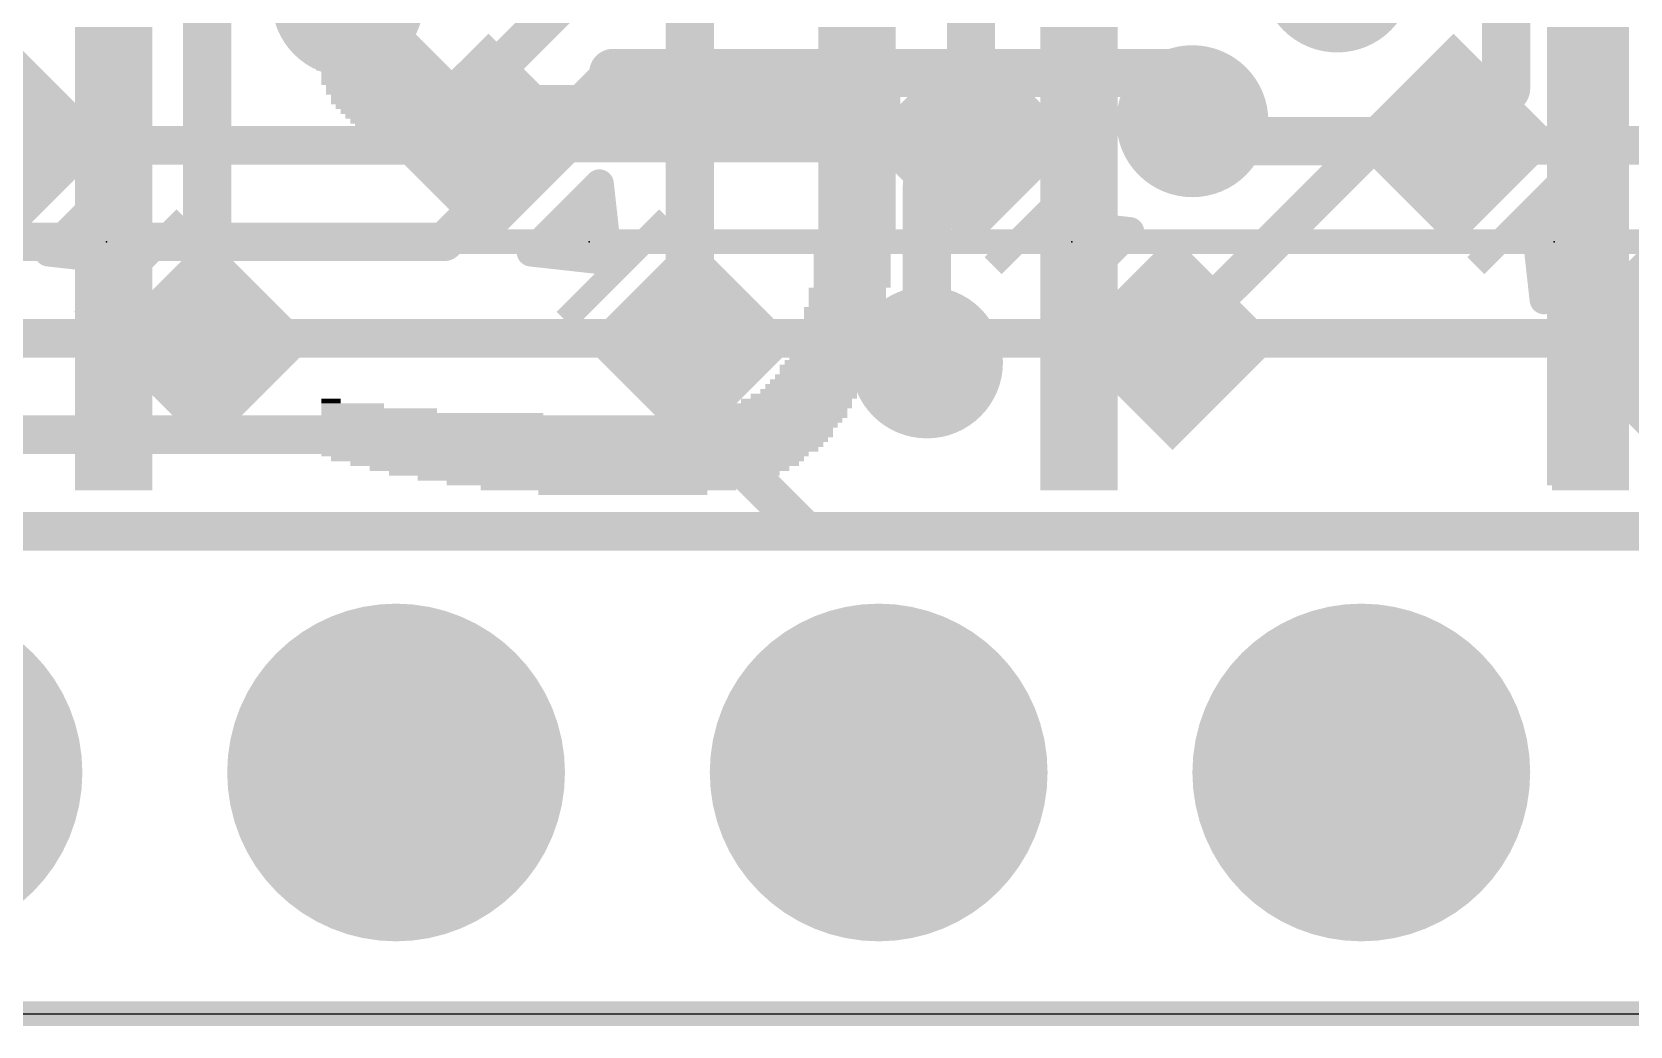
# Model space of a CAD drawing. Extents: x -6.7 to 59.9, y -5.3 to 30.3.
# Drawn here: x 24.75 to 33.16, y -0.07 to 5.17 of the extents above; entities that cross this region are included whole.
import ezdxf

# ---------------------------------------------------------------- set-up
doc = ezdxf.new("R2010")
doc.units = 0
for name, color, linetype in [('1', 12, 'CONTINUOUS'), ('16', 132, 'CONTINUOUS'), ('17', 110, 'CONTINUOUS'), ('18', 110, 'CONTINUOUS'), ('20', 53, 'CONTINUOUS'), ('21', 40, 'CONTINUOUS'), ('22', 6, 'CONTINUOUS'), ('23', 40, 'CONTINUOUS'), ('47', 253, 'CONTINUOUS')]:
    doc.layers.add(name, color=color, linetype=linetype)

# ---------------------------------------------------------------- blocks, each defined once
blk = doc.blocks.new('RECT')
blk.add_solid([(-0.5, -0.5), (0.5, -0.5), (-0.5, 0.5), (0.5, 0.5)])
blk = doc.blocks.new('ROUNDP')
at = {"const_width": 0.5}
blk.add_lwpolyline([(0, -0.25, 1), (0, 0.25, 1), (0, -0.25)], format="xyb", dxfattribs=at)
blk = doc.blocks.new('ROUNDV')
at = {"const_width": 0.5}
blk.add_lwpolyline([(0, -0.25, 1), (0, 0.25, 1), (0, -0.25)], format="xyb", dxfattribs=at)

msp = doc.modelspace()

# ---------------------------------------------------------------- linework, layer by layer
at = {"layer": '1'}
for points, const_width in [([(29.6957, 7.1343), (29.6957, 4.5943)], 0.254), ([(25.6763, 3.5337), (25.6763, 6.0737)], 0.254), ([(28.2163, 6.0737), (28.2163, 3.5337)], 0.254), ([(32.512, 5.7785), (32.512, 4.8707)], 0.254), ([(27.1557, 4.5943), (26.416, 5.334)], 0.254), ([(32.512, 4.8707), (32.2357, 4.5943)], 0.254), ([(30.861, 4.699), (30.9657, 4.5943)], 0.254), ([(29.6957, 4.5943), (29.464, 4.3627)], 0.254), ([(30.9657, 4.5943), (32.2357, 4.5943)], 0.254), ([(29.6957, 4.5943), (29.591, 4.4897)], 0.2032), ([(31.817, 4.5943), (30.7563, 3.5337)], 0.2032), ([(32.2357, 4.5943), (31.817, 4.5943)], 0.2032), ([(29.464, 4.3627), (29.464, 3.429)], 0.254), ([(30.988, 3.7653), (30.7563, 3.5337)], 0.2032), ([(9.525, 2.54), (45.212, 2.54)], 0.2032)]:
    msp.add_lwpolyline(points, dxfattribs=dict(at, const_width=const_width))
for points, const_width in [([(32.5569, 4.8258, 1), (32.4671, 4.9156)], 0.127), ([(32.4485, 4.8707, 1), (32.5755, 4.8707)], 0.127), ([(30.9059, 4.7439, 1), (30.8161, 4.6541)], 0.127), ([(29.7406, 4.5494, 1), (29.6508, 4.6392)], 0.127), ([(30.9657, 4.6578, 1), (30.9657, 4.5308)], 0.127), ([(32.2357, 4.5308, 1), (32.2357, 4.6578)], 0.127), ([(27.1108, 4.5494, 1), (27.2006, 4.6392)], 0.127), ([(29.6322, 4.5943, 1), (29.7592, 4.5943)], 0.127), ([(29.7316, 4.5584, 1), (29.6597, 4.6302)], 0.1016), ([(30.9208, 4.5494, 1), (31.0106, 4.6392)], 0.127), ([(31.817, 4.6451, 1), (31.817, 4.5435)], 0.1016), ([(31.8529, 4.5584, 1), (31.7811, 4.6302)], 0.1016), ([(32.1908, 4.6392, 1), (32.2806, 4.5494)], 0.127), ([(32.2357, 4.5435, 1), (32.2357, 4.6451)], 0.1016), ([(29.5551, 4.5256, 1), (29.6269, 4.4537)], 0.1016), ([(29.5275, 4.3627, 1), (29.4005, 4.3627)], 0.127), ([(29.4191, 4.4076, 1), (29.5089, 4.3178)], 0.127), ([(31.0239, 3.7294, 1), (30.9521, 3.8013)], 0.1016), ([(30.7204, 3.5696, 1), (30.7922, 3.4977)], 0.1016), ([(30.7204, 3.5696, 1), (30.7922, 3.4977)], 0.1016), ([(25.6128, 3.5337, 1), (25.7398, 3.5337)], 0.127), ([(28.1528, 3.5337, 1), (28.2798, 3.5337)], 0.127), ([(29.4005, 3.429, 1), (29.5275, 3.429)], 0.127)]:
    msp.add_lwpolyline(points, format="xyb", dxfattribs=dict(at, const_width=const_width))
at = {"layer": '16'}
for points, const_width in [([(26.797, 4.572), (28.829, 6.604)], 0.2032), ([(26.924, 4.064), (27.813, 4.953)], 0.2032), ([(27.813, 4.953), (30.734, 4.953)], 0.254), ([(30.734, 4.953), (30.861, 4.826)], 0.254), ([(30.861, 4.826), (30.861, 4.699)], 0.254), ([(30.988, 4.572), (30.861, 4.699)], 0.254), ([(26.797, 4.572), (8.636, 4.572)], 0.2032), ([(31.115, 4.572), (30.988, 4.572)], 0.254), ([(31.115, 4.572), (34.798, 4.572)], 0.2032), ([(8.509, 4.064), (26.924, 4.064)], 0.2032), ([(29.337, 3.556), (8.382, 3.556)], 0.2032), ([(29.464, 3.429), (29.337, 3.556)], 0.2032), ([(29.337, 3.556), (33.02, 3.556)], 0.2032), ([(33.02, 3.556), (33.274, 3.302)], 0.2032), ([(8.255, 3.048), (28.321, 3.048)], 0.2032), ([(28.321, 3.048), (28.829, 2.54)], 0.2032), ([(28.829, 2.54), (45.212, 2.54)], 0.2032)]:
    msp.add_lwpolyline(points, dxfattribs=dict(at, const_width=const_width))
for points, const_width in [([(27.813, 5.0165, 1), (27.813, 4.8895)], 0.127), ([(27.8489, 4.9171, 1), (27.7771, 4.9889)], 0.1016), ([(30.7789, 4.9979, 1), (30.6891, 4.9081)], 0.127), ([(30.734, 4.8895, 1), (30.734, 5.0165)], 0.127), ([(30.9245, 4.826, 1), (30.7975, 4.826)], 0.127), ([(30.8161, 4.7811, 1), (30.9059, 4.8709)], 0.127), ([(30.9059, 4.7439, 1), (30.8161, 4.6541)], 0.127), ([(30.7975, 4.699, 1), (30.9245, 4.699)], 0.127), ([(26.7611, 4.6079, 1), (26.8329, 4.5361)], 0.1016), ([(26.797, 4.5212, 1), (26.797, 4.6228)], 0.1016), ([(30.988, 4.6355, 1), (30.988, 4.5085)], 0.127), ([(30.9431, 4.5271, 1), (31.0329, 4.6169)], 0.127), ([(31.115, 4.6228, 1), (31.115, 4.5212)], 0.1016), ([(31.115, 4.5085, 1), (31.115, 4.6355)], 0.127), ([(26.8881, 4.0999, 1), (26.9599, 4.0281)], 0.1016), ([(26.924, 4.0132, 1), (26.924, 4.1148)], 0.1016), ([(29.3729, 3.5919, 1), (29.3011, 3.5201)], 0.1016), ([(29.337, 3.6068, 1), (29.337, 3.5052)], 0.1016), ([(29.337, 3.5052, 1), (29.337, 3.6068)], 0.1016), ([(33.0559, 3.5919, 1), (32.9841, 3.5201)], 0.1016), ([(33.02, 3.5052, 1), (33.02, 3.6068)], 0.1016), ([(29.4281, 3.3931, 1), (29.4999, 3.4649)], 0.1016), ([(28.3569, 3.0839, 1), (28.2851, 3.0121)], 0.1016), ([(28.321, 2.9972, 1), (28.321, 3.0988)], 0.1016), ([(28.829, 2.5908, 1), (28.829, 2.4892)], 0.1016), ([(28.7931, 2.5041, 1), (28.8649, 2.5759)], 0.1016)]:
    msp.add_lwpolyline(points, format="xyb", dxfattribs=dict(at, const_width=const_width))
at = {"layer": '20'}
msp.add_line((2.54, 0), (48.26, 0), dxfattribs=at)
at = {"layer": '21', "const_width": 0.1524}
for points in [[(25.1999, 4.3693), (24.8407, 4.0101)], [(25.2448, 3.9652), (25.1999, 4.3693)], [(27.7399, 4.3693), (27.3807, 4.0101)], [(27.7848, 3.9652), (27.7399, 4.3693)], [(25.0978, 4.2672), (25.2112, 4.2672)], [(27.6378, 4.2672), (27.7512, 4.2672)], [(30.1272, 4.1628), (30.1721, 3.7587)], [(30.5313, 4.1179), (30.1272, 4.1628)], [(32.6672, 4.1628), (32.7121, 3.7587)], [(33.0713, 4.1179), (32.6672, 4.1628)], [(24.9454, 4.1148), (25.2282, 4.1148)], [(27.4854, 4.1148), (27.7682, 4.1148)], [(30.1325, 4.1148), (30.5282, 4.1148)], [(30.1721, 3.7587), (30.5313, 4.1179)], [(32.6725, 4.1148), (33.0682, 4.1148)], [(32.7121, 3.7587), (33.0713, 4.1179)], [(24.8407, 4.0101), (25.2448, 3.9652)], [(27.3807, 4.0101), (27.7848, 3.9652)], [(30.1495, 3.9624), (30.3758, 3.9624)], [(32.6895, 3.9624), (32.9158, 3.9624)], [(30.1664, 3.81), (30.2234, 3.81)], [(32.7064, 3.81), (32.7634, 3.81)]]:
    msp.add_lwpolyline(points, dxfattribs=at)
at = {"layer": '21', "const_width": 0.0762}
for points in [[(25.2377, 4.3735, 1), (25.162, 4.3651)], [(25.2268, 4.3424, 1), (25.1729, 4.3963)], [(27.7777, 4.3735, 1), (27.702, 4.3651)], [(27.7668, 4.3424, 1), (27.7129, 4.3963)], [(25.0978, 4.3053, 1), (25.0978, 4.2291)], [(25.2112, 4.2291, 1), (25.2112, 4.3053)], [(27.6378, 4.3053, 1), (27.6378, 4.2291)], [(27.7512, 4.2291, 1), (27.7512, 4.3053)], [(30.1651, 4.167, 1), (30.0893, 4.1586)], [(30.1314, 4.2006, 1), (30.123, 4.1249)], [(32.7051, 4.167, 1), (32.6293, 4.1586)], [(32.6714, 4.2006, 1), (32.663, 4.1249)], [(24.9454, 4.1529, 1), (24.9454, 4.0767)], [(25.2282, 4.0767, 1), (25.2282, 4.1529)], [(27.4854, 4.1529, 1), (27.4854, 4.0767)], [(27.7682, 4.0767, 1), (27.7682, 4.1529)], [(30.1325, 4.1529, 1), (30.1325, 4.0767)], [(30.5583, 4.0909, 1), (30.5044, 4.1448)], [(30.5271, 4.08, 1), (30.5355, 4.1557)], [(30.5282, 4.0767, 1), (30.5282, 4.1529)], [(32.6725, 4.1529, 1), (32.6725, 4.0767)], [(33.0983, 4.0909, 1), (33.0444, 4.1448)], [(33.0671, 4.08, 1), (33.0755, 4.1557)], [(33.0682, 4.0767, 1), (33.0682, 4.1529)], [(24.8137, 4.0371, 1), (24.8676, 3.9832)], [(24.8449, 4.048, 1), (24.8365, 3.9722)], [(25.2406, 3.9273, 1), (25.249, 4.0031)], [(27.3537, 4.0371, 1), (27.4076, 3.9832)], [(27.3849, 4.048, 1), (27.3765, 3.9722)], [(27.7806, 3.9273, 1), (27.789, 4.0031)], [(30.1495, 4.0005, 1), (30.1495, 3.9243)], [(30.3758, 3.9243, 1), (30.3758, 4.0005)], [(32.6895, 4.0005, 1), (32.6895, 3.9243)], [(32.9158, 3.9243, 1), (32.9158, 4.0005)], [(25.2069, 3.961, 1), (25.2826, 3.9694)], [(27.7469, 3.961, 1), (27.8226, 3.9694)], [(30.1664, 3.8481, 1), (30.1664, 3.7719)], [(30.2234, 3.7719, 1), (30.2234, 3.8481)], [(32.7064, 3.8481, 1), (32.7064, 3.7719)], [(32.7634, 3.7719, 1), (32.7634, 3.8481)], [(30.1452, 3.7856, 1), (30.1991, 3.7317)], [(30.1342, 3.7545, 1), (30.21, 3.7629)], [(32.6852, 3.7856, 1), (32.7391, 3.7317)], [(32.6742, 3.7545, 1), (32.75, 3.7629)]]:
    msp.add_lwpolyline(points, format="xyb", dxfattribs=at)
at = {"layer": '23'}
for p in [(25.146, 4.064), (27.686, 4.064), (30.226, 4.064), (32.766, 4.064)]:
    msp.add_point(p, dxfattribs=at)
at = {"layer": '47', "const_width": 0.13}
for points in [[(9.906, 4.064), (59.862, 4.064)], [(8.763, 0), (59.862, 0)]]:
    msp.add_lwpolyline(points, dxfattribs=at)

# ---------------------------------------------------------------- block references
at = {"layer": '1', "xscale": 0.8, "yscale": 0.8}
for p, rotation in [((24.6157, 4.5943), 225), ((27.1557, 4.5943), 225), ((29.6957, 4.5943), 45), ((32.2357, 4.5943), 45), ((25.6763, 3.5337), 225), ((28.2163, 3.5337), 225), ((30.7563, 3.5337), 45), ((33.2963, 3.5337), 45)]:
    msp.add_blockref('RECT', p, dxfattribs=dict(at, rotation=rotation))
at = {"layer": '17', "xscale": 1.778, "yscale": 1.778}
for p in [(24.13, 1.27), (24.13, 1.27), (26.67, 1.27), (26.67, 1.27), (29.21, 1.27), (29.21, 1.27), (31.75, 1.27), (31.75, 1.27)]:
    msp.add_blockref('ROUNDP', p, dxfattribs=at)
at = {"layer": '18', "xscale": 0.8001, "yscale": 0.8001}
for p in [(31.623, 5.461), (31.623, 5.461), (26.416, 5.334), (26.416, 5.334), (30.861, 4.699), (30.861, 4.699), (29.464, 3.429), (29.464, 3.429)]:
    msp.add_blockref('ROUNDV', p, dxfattribs=at)
at = {"layer": '21', "xscale": 0.762, "yscale": 0.127}
for p, rotation in [((30.0823, 4.2077), 45), ((32.6223, 4.2077), 45), ((25.2897, 3.9203), 225), ((27.8297, 3.9203), 225)]:
    msp.add_blockref('RECT', p, dxfattribs=dict(at, rotation=rotation))
at = {"layer": '22', "yscale": 0.0254, "rotation": 180}
for p, xscale in [((25.1841, 5.1816), 0.4064), ((25.1841, 5.1562), 0.4064), ((25.1841, 5.1308), 0.4064), ((26.4287, 5.1816), 0.4064), ((26.4287, 5.1562), 0.4064), ((26.4414, 5.1308), 0.4318), ((29.0957, 5.1816), 0.4064), ((29.0957, 5.1562), 0.4064), ((29.0957, 5.1308), 0.4064), ((30.2641, 5.1816), 0.4064), ((30.2641, 5.1562), 0.4064), ((30.2641, 5.1308), 0.4064), ((32.9438, 5.1816), 0.4318), ((32.9438, 5.1562), 0.4318), ((32.9438, 5.1308), 0.4318), ((25.1841, 5.1054), 0.4064), ((25.1841, 5.08), 0.4064), ((25.1841, 5.0546), 0.4064), ((26.4414, 5.1054), 0.4318), ((26.4541, 5.08), 0.4572), ((26.4541, 5.0546), 0.4572), ((29.0957, 5.1054), 0.4064), ((29.0957, 5.08), 0.4064), ((29.0957, 5.0546), 0.4064), ((30.2641, 5.1054), 0.4064), ((30.2641, 5.08), 0.4064), ((30.2641, 5.0546), 0.4064), ((32.9438, 5.1054), 0.4318), ((32.9438, 5.08), 0.4318), ((32.9438, 5.0546), 0.4318), ((25.1841, 5.0292), 0.4064), ((25.1841, 5.0038), 0.4064), ((25.1841, 4.9784), 0.4064), ((25.1841, 4.953), 0.4064), ((26.4795, 5.0292), 0.4572), ((26.4922, 5.0038), 0.4826), ((26.5049, 4.9784), 0.508), ((26.543, 4.953), 0.5334), ((29.0957, 5.0292), 0.4064), ((29.0957, 5.0038), 0.4064), ((29.0957, 4.9784), 0.4064), ((29.1084, 4.953), 0.4318), ((30.2641, 5.0292), 0.4064), ((30.2641, 5.0038), 0.4064), ((30.2641, 4.9784), 0.4064), ((30.2641, 4.953), 0.4064), ((32.9438, 5.0292), 0.4318), ((32.9438, 5.0038), 0.4318), ((32.9438, 4.9784), 0.4318), ((32.9438, 4.953), 0.4318), ((25.1841, 4.9276), 0.4064), ((25.1841, 4.9022), 0.4064), ((25.1841, 4.8768), 0.4064), ((26.5684, 4.9276), 0.5842), ((26.6192, 4.9022), 0.6858), ((27.813, 4.8768), 3.0226), ((29.1084, 4.9276), 0.4318), ((29.1084, 4.9022), 0.4318), ((30.2641, 4.9276), 0.4064), ((30.2641, 4.9022), 0.4064), ((30.2641, 4.8768), 0.4064), ((32.9438, 4.9276), 0.4318), ((32.9438, 4.9022), 0.4318), ((32.9438, 4.8768), 0.4318), ((25.1841, 4.8514), 0.4064), ((25.1841, 4.826), 0.4064), ((25.1841, 4.8006), 0.4064), ((27.813, 4.8514), 3.0226), ((27.8257, 4.826), 2.9972), ((27.8257, 4.8006), 2.9972), ((30.2641, 4.8514), 0.4064), ((30.2641, 4.826), 0.4064), ((30.2641, 4.8006), 0.4064), ((32.9438, 4.8514), 0.4318), ((32.9438, 4.826), 0.4318), ((32.9438, 4.8006), 0.4318), ((25.1841, 4.7752), 0.4064), ((25.1841, 4.7498), 0.4064), ((25.1841, 4.7244), 0.4064), ((25.1841, 4.699), 0.4064), ((27.8384, 4.7752), 2.9718), ((27.8511, 4.7498), 2.9464), ((27.8638, 4.7244), 2.921), ((27.8765, 4.699), 2.8956), ((30.2641, 4.7752), 0.4064), ((30.2641, 4.7498), 0.4064), ((30.2641, 4.7244), 0.4064), ((30.2641, 4.699), 0.4064), ((32.9438, 4.7752), 0.4318), ((32.9438, 4.7498), 0.4318), ((32.9438, 4.7244), 0.4318), ((32.9438, 4.699), 0.4318), ((25.1841, 4.6736), 0.4064), ((25.1841, 4.6482), 0.4064), ((25.1841, 4.6228), 0.4064), ((27.8892, 4.6736), 2.8702), ((27.9019, 4.6482), 2.8448), ((27.9273, 4.6228), 2.794), ((30.2641, 4.6736), 0.4064), ((30.2641, 4.6482), 0.4064), ((30.2641, 4.6228), 0.4064), ((32.9438, 4.6736), 0.4318), ((32.9438, 4.6482), 0.4318), ((32.9438, 4.6228), 0.4318), ((25.1841, 4.5974), 0.4064), ((25.1841, 4.572), 0.4064), ((25.1841, 4.5466), 0.4064), ((27.9527, 4.5974), 2.7432), ((27.9781, 4.572), 2.6924), ((28.0035, 4.5466), 2.6416), ((30.2641, 4.5974), 0.4064), ((30.2641, 4.572), 0.4064), ((30.2641, 4.5466), 0.4064), ((32.9438, 4.5974), 0.4318), ((32.9438, 4.572), 0.4318), ((32.9438, 4.5466), 0.4318), ((25.1841, 4.5212), 0.4064), ((25.1841, 4.4958), 0.4064), ((25.1841, 4.4704), 0.4064), ((28.0543, 4.5212), 2.54), ((28.1051, 4.4958), 2.4384), ((29.1084, 4.4704), 0.4318), ((30.2641, 4.5212), 0.4064), ((30.2641, 4.4958), 0.4064), ((30.2641, 4.4704), 0.4064), ((32.9438, 4.5212), 0.4318), ((32.9438, 4.4958), 0.4318), ((32.9438, 4.4704), 0.4318), ((25.1841, 4.445), 0.4064), ((25.1841, 4.4196), 0.4064), ((25.1841, 4.3942), 0.4064), ((25.1841, 4.3688), 0.4064), ((29.0957, 4.445), 0.4064), ((29.0957, 4.4196), 0.4064), ((29.0957, 4.3942), 0.4064), ((29.0957, 4.3688), 0.4064), ((30.2641, 4.445), 0.4064), ((30.2641, 4.4196), 0.4064), ((30.2641, 4.3942), 0.4064), ((30.2641, 4.3688), 0.4064), ((32.9438, 4.445), 0.4318), ((32.9438, 4.4196), 0.4318), ((32.9438, 4.3942), 0.4318), ((32.9438, 4.3688), 0.4318), ((25.1841, 4.3434), 0.4064), ((25.1841, 4.318), 0.4064), ((25.1841, 4.2926), 0.4064), ((29.0957, 4.3434), 0.4064), ((29.0957, 4.318), 0.4064), ((29.0957, 4.2926), 0.4064), ((30.2641, 4.3434), 0.4064), ((30.2641, 4.318), 0.4064), ((30.2641, 4.2926), 0.4064), ((32.9438, 4.3434), 0.4318), ((32.9438, 4.318), 0.4318), ((32.9438, 4.2926), 0.4318), ((25.1841, 4.2672), 0.4064), ((25.1841, 4.2418), 0.4064), ((25.1841, 4.2164), 0.4064), ((29.0957, 4.2672), 0.4064), ((29.0957, 4.2418), 0.4064), ((29.0957, 4.2164), 0.4064), ((30.2641, 4.2672), 0.4064), ((30.2641, 4.2418), 0.4064), ((30.2641, 4.2164), 0.4064), ((32.9438, 4.2672), 0.4318), ((32.9438, 4.2418), 0.4318), ((32.9438, 4.2164), 0.4318), ((25.1841, 4.191), 0.4064), ((25.1841, 4.1656), 0.4064), ((25.1841, 4.1402), 0.4064), ((25.1841, 4.1148), 0.4064), ((29.0957, 4.191), 0.4064), ((29.0957, 4.1656), 0.4064), ((29.0957, 4.1402), 0.4064), ((29.0957, 4.1148), 0.4064), ((30.2641, 4.191), 0.4064), ((30.2641, 4.1656), 0.4064), ((30.2641, 4.1402), 0.4064), ((30.2641, 4.1148), 0.4064), ((32.9438, 4.191), 0.4318), ((32.9438, 4.1656), 0.4318), ((32.9438, 4.1402), 0.4318), ((32.9438, 4.1148), 0.4318), ((25.1841, 4.0894), 0.4064), ((25.1841, 4.064), 0.4064), ((25.1841, 4.0386), 0.4064), ((29.0957, 4.0894), 0.4064), ((29.0957, 4.064), 0.4064), ((29.0957, 4.0386), 0.4064), ((30.2641, 4.0894), 0.4064), ((30.2641, 4.064), 0.4064), ((30.2641, 4.0386), 0.4064), ((32.9438, 4.0894), 0.4318), ((32.9438, 4.064), 0.4318), ((32.9438, 4.0386), 0.4318), ((25.1841, 4.0132), 0.4064), ((25.1841, 3.9878), 0.4064), ((25.1841, 3.9624), 0.4064), ((29.0703, 4.0132), 0.4064), ((29.0703, 3.9878), 0.4064), ((29.0703, 3.9624), 0.4064), ((30.2641, 4.0132), 0.4064), ((30.2641, 3.9878), 0.4064), ((30.2641, 3.9624), 0.4064), ((32.9438, 4.0132), 0.4318), ((32.9438, 3.9878), 0.4318), ((32.9438, 3.9624), 0.4318), ((25.1841, 3.937), 0.4064), ((25.1841, 3.9116), 0.4064), ((25.1841, 3.8862), 0.4064), ((25.1841, 3.8608), 0.4064), ((29.0703, 3.937), 0.4064), ((29.0703, 3.9116), 0.4064), ((29.0703, 3.8862), 0.4064), ((29.0703, 3.8608), 0.4064), ((30.2641, 3.937), 0.4064), ((30.2641, 3.9116), 0.4064), ((30.2641, 3.8862), 0.4064), ((30.2641, 3.8608), 0.4064), ((32.9438, 3.937), 0.4318), ((32.9438, 3.9116), 0.4318), ((32.9438, 3.8862), 0.4318), ((32.9438, 3.8608), 0.4318), ((25.1841, 3.8354), 0.4064), ((25.1841, 3.81), 0.4064), ((25.1841, 3.7846), 0.4064), ((29.0449, 3.81), 0.4064), ((29.0449, 3.7846), 0.4064), ((29.0703, 3.8354), 0.4064), ((30.2641, 3.8354), 0.4064), ((30.2641, 3.81), 0.4064), ((30.2641, 3.7846), 0.4064), ((32.9438, 3.8354), 0.4318), ((32.9438, 3.81), 0.4318), ((32.9438, 3.7846), 0.4318), ((25.1841, 3.7592), 0.4064), ((25.1841, 3.7338), 0.4064), ((25.1841, 3.7084), 0.4064), ((29.0322, 3.7084), 0.4318), ((29.0449, 3.7592), 0.4064), ((29.0449, 3.7338), 0.4064), ((30.2641, 3.7592), 0.4064), ((30.2641, 3.7338), 0.4064), ((30.2641, 3.7084), 0.4064), ((32.9438, 3.7592), 0.4318), ((32.9438, 3.7338), 0.4318), ((32.9438, 3.7084), 0.4318), ((25.1841, 3.683), 0.4064), ((25.1841, 3.6576), 0.4064), ((25.1841, 3.6322), 0.4064), ((25.1841, 3.6068), 0.4064), ((29.0068, 3.6068), 0.4318), ((29.0195, 3.683), 0.4064), ((29.0195, 3.6576), 0.4064), ((29.0195, 3.6322), 0.4064), ((30.2641, 3.683), 0.4064), ((30.2641, 3.6576), 0.4064), ((30.2641, 3.6322), 0.4064), ((30.2641, 3.6068), 0.4064), ((32.9438, 3.683), 0.4318), ((32.9438, 3.6576), 0.4318), ((32.9438, 3.6322), 0.4318), ((32.9438, 3.6068), 0.4318), ((25.1841, 3.5814), 0.4064), ((25.1841, 3.556), 0.4064), ((25.1841, 3.5306), 0.4064), ((28.9814, 3.5306), 0.4318), ((29.0068, 3.5814), 0.4318), ((28.9941, 3.556), 0.4064), ((30.2641, 3.5814), 0.4064), ((30.2641, 3.556), 0.4064), ((30.2641, 3.5306), 0.4064), ((32.9438, 3.5814), 0.4318), ((32.9438, 3.556), 0.4318), ((32.9438, 3.5306), 0.4318), ((25.1841, 3.5052), 0.4064), ((25.1841, 3.4798), 0.4064), ((25.1841, 3.4544), 0.4064), ((28.956, 3.4798), 0.4318), ((28.956, 3.4544), 0.4318), ((28.9814, 3.5052), 0.4318), ((30.2641, 3.5052), 0.4064), ((30.2641, 3.4798), 0.4064), ((30.2641, 3.4544), 0.4064), ((32.9438, 3.5052), 0.4318), ((32.9438, 3.4798), 0.4318), ((32.9438, 3.4544), 0.4318), ((25.1841, 3.429), 0.4064), ((25.1841, 3.4036), 0.4064), ((25.1841, 3.3782), 0.4064), ((25.1841, 3.3528), 0.4064), ((28.9052, 3.3528), 0.4826), ((28.9179, 3.4036), 0.4572), ((28.9179, 3.3782), 0.4572), ((28.9433, 3.429), 0.4572), ((30.2641, 3.429), 0.4064), ((30.2641, 3.4036), 0.4064), ((30.2641, 3.3782), 0.4064), ((30.2641, 3.3528), 0.4064), ((32.9438, 3.429), 0.4318), ((32.9438, 3.4036), 0.4318), ((32.9438, 3.3782), 0.4318), ((32.9438, 3.3528), 0.4318), ((25.1841, 3.3274), 0.4064), ((25.1841, 3.302), 0.4064), ((25.1841, 3.2766), 0.4064), ((28.8417, 3.2766), 0.508), ((28.8671, 3.302), 0.508), ((28.8798, 3.3274), 0.4826), ((30.2641, 3.3274), 0.4064), ((30.2641, 3.302), 0.4064), ((30.2641, 3.2766), 0.4064), ((32.9438, 3.3274), 0.4318), ((32.9438, 3.302), 0.4318), ((32.9438, 3.2766), 0.4318), ((25.1841, 3.2512), 0.4064), ((25.1841, 3.2258), 0.4064), ((25.1841, 3.2004), 0.4064), ((26.3271, 3.2258), 0.1016), ((26.4414, 3.2004), 0.3302), ((28.7528, 3.2004), 0.635), ((28.7782, 3.2258), 0.5842), ((28.8163, 3.2512), 0.5588), ((30.2641, 3.2512), 0.4064), ((30.2641, 3.2258), 0.4064), ((30.2641, 3.2004), 0.4064), ((32.9438, 3.2512), 0.4318), ((32.9438, 3.2258), 0.4318), ((32.9438, 3.2004), 0.4318), ((25.1841, 3.175), 0.4064), ((25.1841, 3.1496), 0.4064), ((25.1841, 3.1242), 0.4064), ((26.5811, 3.175), 0.6096), ((26.8605, 3.1496), 1.1684), ((27.6479, 3.1242), 2.7432), ((28.6258, 3.1496), 0.8382), ((28.702, 3.175), 0.6858), ((30.2641, 3.175), 0.4064), ((30.2641, 3.1496), 0.4064), ((30.2641, 3.1242), 0.4064), ((32.9438, 3.175), 0.4318), ((32.9438, 3.1496), 0.4318), ((32.9438, 3.1242), 0.4318), ((25.1841, 3.0988), 0.4064), ((25.1841, 3.0734), 0.4064), ((25.1841, 3.048), 0.4064), ((25.1841, 3.0226), 0.4064), ((27.6352, 3.0988), 2.7178), ((27.6225, 3.0734), 2.6924), ((27.6225, 3.048), 2.6924), ((27.6098, 3.0226), 2.667), ((30.2641, 3.0988), 0.4064), ((30.2641, 3.0734), 0.4064), ((30.2641, 3.048), 0.4064), ((30.2641, 3.0226), 0.4064), ((32.9438, 3.0988), 0.4318), ((32.9438, 3.0734), 0.4318), ((32.9438, 3.048), 0.4318), ((32.9438, 3.0226), 0.4318), ((25.1841, 2.9972), 0.4064), ((25.1841, 2.9718), 0.4064), ((25.1841, 2.9464), 0.4064), ((27.5971, 2.9972), 2.6416), ((27.5844, 2.9718), 2.6162), ((27.559, 2.9464), 2.5654), ((30.2641, 2.9972), 0.4064), ((30.2641, 2.9718), 0.4064), ((30.2641, 2.9464), 0.4064), ((32.9438, 2.9972), 0.4318), ((32.9438, 2.9718), 0.4318), ((32.9438, 2.9464), 0.4318), ((25.1841, 2.921), 0.4064), ((25.1841, 2.8956), 0.4064), ((25.1841, 2.8702), 0.4064), ((27.5717, 2.921), 2.4892), ((27.6098, 2.8956), 2.3622), ((27.6352, 2.8702), 2.2098), ((30.2641, 2.921), 0.4064), ((30.2641, 2.8956), 0.4064), ((30.2641, 2.8702), 0.4064), ((32.9438, 2.921), 0.4318), ((32.9438, 2.8956), 0.4318), ((32.9438, 2.8702), 0.4318), ((25.1841, 2.8448), 0.4064), ((25.1841, 2.8194), 0.4064), ((25.1841, 2.794), 0.4064), ((25.1841, 2.7686), 0.4064), ((27.6606, 2.8448), 2.0574), ((27.6987, 2.8194), 1.8288), ((27.7368, 2.794), 1.6002), ((27.7876, 2.7686), 1.3462), ((30.2641, 2.8448), 0.4064), ((30.2641, 2.8194), 0.4064), ((30.2641, 2.794), 0.4064), ((30.2641, 2.7686), 0.4064), ((32.9438, 2.8448), 0.4318), ((32.9438, 2.8194), 0.4318), ((32.9438, 2.794), 0.4318), ((32.9565, 2.7686), 0.4064), ((27.8638, 2.7432), 0.889)]:
    msp.add_blockref('RECT', p, dxfattribs=dict(at, xscale=xscale))

doc.saveas('drawing.dxf')
